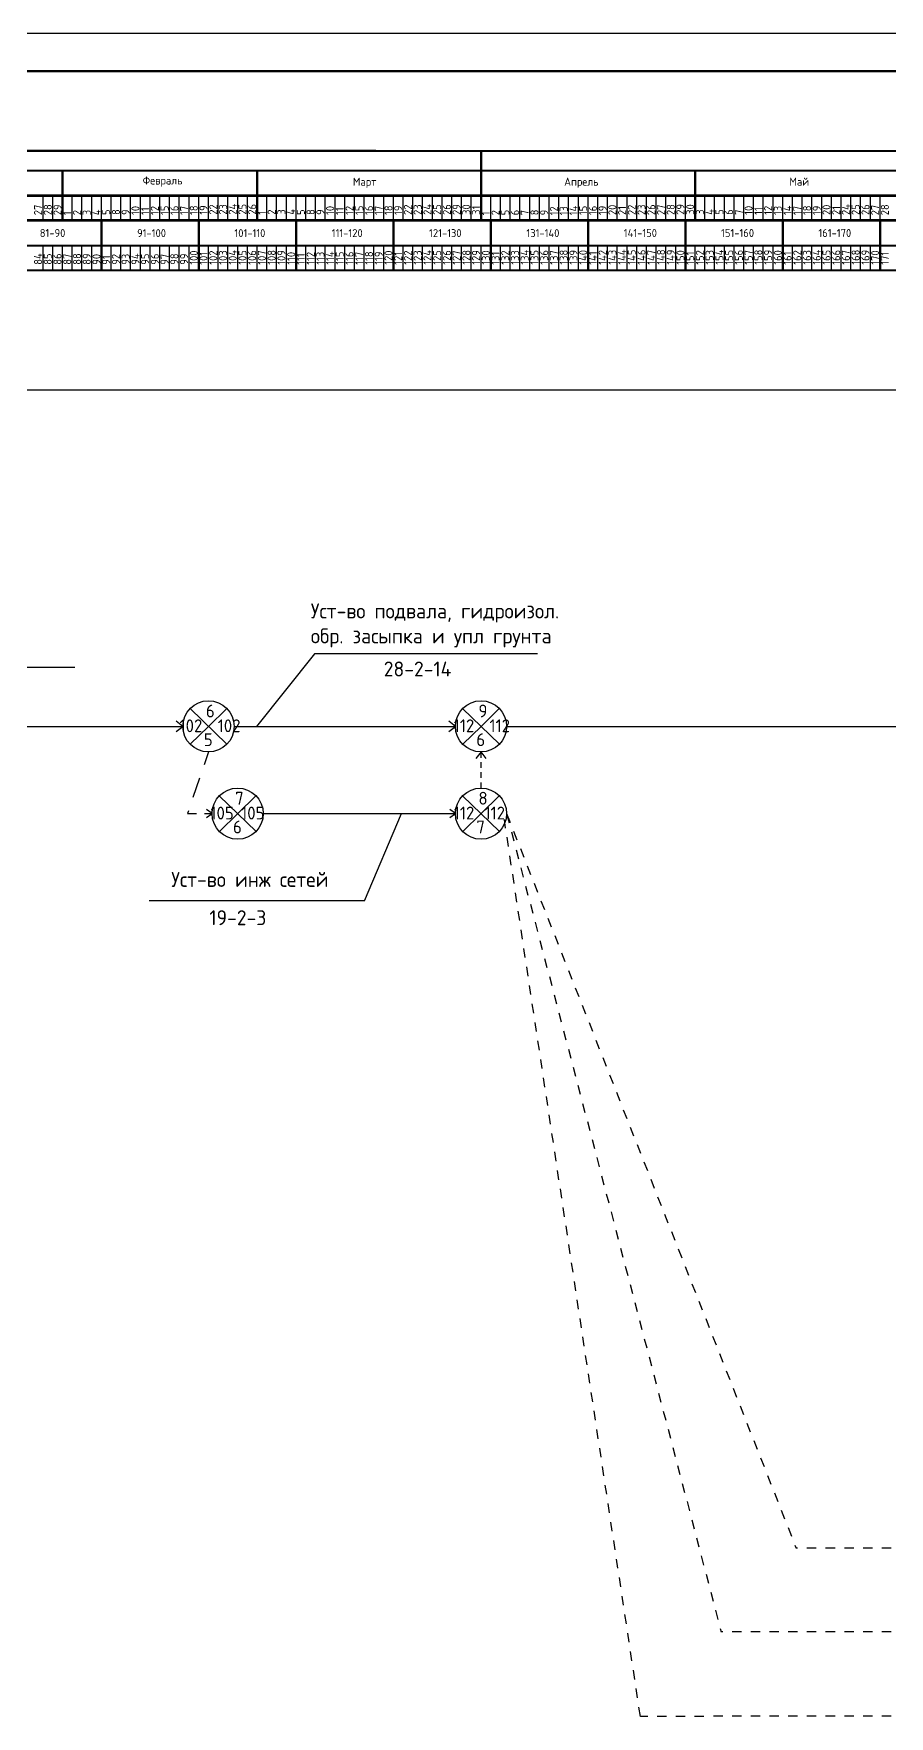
# Model space of a CAD drawing. Header units: millimetres. Extents: x -782 to 10910, y 3841 to 13237.
# Drawn here: x 4216.8 to 4331.1, y 12671.3 to 12896.1 of the extents above; entities that cross this region are included whole.
import ezdxf

# ---------------------------------------------------------------- set-up
doc = ezdxf.new("R2010")
doc.units = ezdxf.units.MM
doc.linetypes.add('JIS_02_0.7', pattern=[1.35, 0.75, -0.6])
doc.linetypes.add('JIS_02_1.2', pattern=[2.5, 1.25, -1.25])
doc.layers.add('05', color=7, linetype='Continuous', lineweight=50)
doc.layers.add('1STAIR2D', color=30, linetype='Continuous')
doc.layers.add('A0-08', color=101, linetype='Continuous')
doc.styles.add('GOST-2.304_Type-B', font='GOST_Common.ttf')

msp = doc.modelspace()

# ---------------------------------------------------------------- linework, layer by layer
at = {"lineweight": 50}
for p, q in [((4276.516436, 12871.121005), (4276.516436, 12880.423568)), ((4220.616901, 12871.137723), (4220.616901, 12877.814343)), ((4246.616712, 12871.09449), (4246.616712, 12877.77111)), ((4305.116247, 12871.125867), (4305.116247, 12877.802487)), ((4276.516436, 12871.213278), (4276.517216, 12874.532947)), ((4225.816436, 12864.503412), (4225.816436, 12871.121005)), ((4238.816436, 12864.488026), (4238.816436, 12871.121005)), ((4251.816436, 12864.472641), (4251.816436, 12871.121005)), ((4264.816436, 12864.472641), (4264.816436, 12871.121005)), ((4277.816436, 12864.488026), (4277.816436, 12871.121005)), ((4290.816436, 12864.488026), (4290.816436, 12871.121005)), ((4303.816436, 12864.488026), (4303.816436, 12871.121005)), ((4316.816436, 12864.488026), (4316.816436, 12871.121005)), ((4329.816436, 12864.495719), (4329.816436, 12871.128698))]:
    msp.add_line(p, q, dxfattribs=at)
at = {"lineweight": 25}
for p, q in [((4218.016877, 12871.031971), (4218.016877, 12874.356154)), ((4218.016901, 12871.105211), (4218.016901, 12874.429393)), ((4219.316901, 12871.07444), (4219.316901, 12874.398622)), ((4220.616814, 12871.111243), (4220.616814, 12874.435425)), ((4220.616901, 12871.043669), (4220.616901, 12874.367852)), ((4223.216814, 12871.111243), (4223.216814, 12874.435425)), ((4223.216839, 12871.105383), (4223.216839, 12874.429566)), ((4224.516814, 12871.111243), (4224.516814, 12874.435425)), ((4225.816814, 12871.080472), (4225.816814, 12874.404654)), ((4225.816839, 12871.105383), (4225.816839, 12874.429566)), ((4227.116814, 12871.049701), (4227.116814, 12874.373883)), ((4227.116839, 12871.105383), (4227.116839, 12874.429566)), ((4228.416839, 12871.074613), (4228.416839, 12874.398795)), ((4229.716751, 12871.128973), (4229.716751, 12874.453155)), ((4229.716839, 12871.043842), (4229.716839, 12874.368024)), ((4232.316751, 12871.128973), (4232.316751, 12874.453155)), ((4232.316775, 12871.123113), (4232.316775, 12874.447295)), ((4233.616751, 12871.128973), (4233.616751, 12874.453155)), ((4234.916751, 12871.098202), (4234.916751, 12874.422384)), ((4234.916775, 12871.123113), (4234.916775, 12874.447295)), ((4236.216751, 12871.067431), (4236.216751, 12874.391613)), ((4236.216775, 12871.123113), (4236.216775, 12874.447295)), ((4237.516775, 12871.092343), (4237.516775, 12874.416525)), ((4238.816688, 12871.129145), (4238.816688, 12874.453327)), ((4238.816775, 12871.061572), (4238.816775, 12874.385754)), ((4241.416688, 12871.129145), (4241.416688, 12874.453327)), ((4241.416712, 12871.140843), (4241.416712, 12874.465025)), ((4242.716688, 12871.129145), (4242.716688, 12874.453327)), ((4244.016688, 12871.098374), (4244.016688, 12874.422557)), ((4244.016712, 12871.140843), (4244.016712, 12874.465025)), ((4245.316688, 12871.067604), (4245.316688, 12874.391786)), ((4245.316712, 12871.140843), (4245.316712, 12874.465025)), ((4246.616712, 12871.110073), (4246.616712, 12874.434255)), ((4247.916625, 12871.146875), (4247.916625, 12874.471057)), ((4247.916712, 12871.079302), (4247.916712, 12874.403484)), ((4250.516625, 12871.146875), (4250.516625, 12874.471057)), ((4250.51665, 12871.141016), (4250.51665, 12874.465198)), ((4251.816625, 12871.146875), (4251.816625, 12874.471057)), ((4253.116625, 12871.116104), (4253.116625, 12874.440287)), ((4253.11665, 12871.141016), (4253.11665, 12874.465198)), ((4254.416625, 12871.085334), (4254.416625, 12874.409516)), ((4254.41665, 12871.141016), (4254.41665, 12874.465198)), ((4255.71665, 12871.110245), (4255.71665, 12874.434427)), ((4257.016562, 12871.164605), (4257.016562, 12874.488787)), ((4257.01665, 12871.079474), (4257.01665, 12874.403657)), ((4259.616562, 12871.164605), (4259.616562, 12874.488787)), ((4259.616587, 12871.158746), (4259.616587, 12874.482928)), ((4260.916562, 12871.164605), (4260.916562, 12874.488787)), ((4262.216562, 12871.133834), (4262.216562, 12874.458017)), ((4262.216587, 12871.158746), (4262.216587, 12874.482928)), ((4263.516562, 12871.103064), (4263.516562, 12874.427246)), ((4263.516587, 12871.158746), (4263.516587, 12874.482928)), ((4264.816587, 12871.127975), (4264.816587, 12874.452157)), ((4266.116499, 12871.164778), (4266.116499, 12874.48896)), ((4268.716499, 12871.164778), (4268.716499, 12874.48896)), ((4270.016499, 12871.164778), (4270.016499, 12874.48896)), ((4271.316499, 12871.134007), (4271.316499, 12874.458189)), ((4272.616499, 12871.103236), (4272.616499, 12874.427418)), ((4275.216436, 12871.182507), (4275.216436, 12874.50669)), ((4277.816436, 12871.090235), (4277.816436, 12874.414417)), ((4280.416436, 12871.090235), (4280.416436, 12874.414417)), ((4281.716436, 12871.090235), (4281.716436, 12874.414417)), ((4283.016436, 12871.059464), (4283.016436, 12874.383646)), ((4284.316436, 12871.028693), (4284.316436, 12874.352876)), ((4286.916373, 12871.090407), (4286.916373, 12874.41459)), ((4289.516373, 12871.090407), (4289.516373, 12874.41459)), ((4290.816373, 12871.090407), (4290.816373, 12874.41459)), ((4292.116373, 12871.059637), (4292.116373, 12874.383819)), ((4293.416373, 12871.028866), (4293.416373, 12874.353048)), ((4296.01631, 12871.108137), (4296.01631, 12874.43232)), ((4298.61631, 12871.108137), (4298.61631, 12874.43232)), ((4299.91631, 12871.108137), (4299.91631, 12874.43232)), ((4301.21631, 12871.077367), (4301.21631, 12874.401549)), ((4302.51631, 12871.046596), (4302.51631, 12874.370778)), ((4305.116247, 12871.125867), (4305.116247, 12874.450049)), ((4307.716247, 12871.125867), (4307.716247, 12874.450049)), ((4309.016247, 12871.125867), (4309.016247, 12874.450049)), ((4310.316247, 12871.095097), (4310.316247, 12874.419279)), ((4311.616247, 12871.064326), (4311.616247, 12874.388508)), ((4314.216184, 12871.12604), (4314.216184, 12874.450222)), ((4316.816184, 12871.12604), (4316.816184, 12874.450222)), ((4318.116184, 12871.12604), (4318.116184, 12874.450222)), ((4319.416184, 12871.095269), (4319.416184, 12874.419451)), ((4320.716184, 12871.064498), (4320.716184, 12874.388681)), ((4323.316121, 12871.14377), (4323.316121, 12874.467952)), ((4325.916121, 12871.14377), (4325.916121, 12874.467952)), ((4327.216121, 12871.182507), (4327.216121, 12874.50669)), ((4327.216121, 12871.182507), (4327.216121, 12874.50669)), ((4327.216121, 12871.14377), (4327.216121, 12874.467952)), ((4328.516121, 12871.112999), (4328.516121, 12874.437181)), ((4329.816121, 12871.090235), (4329.816121, 12874.414417)), ((4329.816121, 12871.090235), (4329.816121, 12874.414417)), ((4329.816121, 12871.082228), (4329.816121, 12874.406411)), ((4218.016436, 12864.503412), (4218.016436, 12867.842979)), ((4219.316436, 12864.503412), (4219.316436, 12867.827594)), ((4219.316436, 12864.503412), (4219.316436, 12867.827594)), ((4220.616436, 12864.503412), (4220.616436, 12867.827594)), ((4220.616436, 12864.503412), (4220.616436, 12867.827594)), ((4221.916436, 12864.503412), (4221.916436, 12867.842979)), ((4223.216436, 12864.503412), (4223.216436, 12867.827594)), ((4223.216436, 12864.503412), (4223.216436, 12867.827594)), ((4224.516436, 12864.503412), (4224.516436, 12867.827594)), ((4224.516436, 12864.503412), (4224.516436, 12867.827594)), ((4227.116436, 12864.488026), (4227.116436, 12867.812209)), ((4227.116436, 12864.488026), (4227.116436, 12867.812209)), ((4228.416436, 12864.488026), (4228.416436, 12867.812209)), ((4228.416436, 12864.488026), (4228.416436, 12867.812209)), ((4229.716436, 12864.488026), (4229.716436, 12867.827594)), ((4231.016436, 12864.472641), (4231.016436, 12867.796823)), ((4231.016436, 12864.472641), (4231.016436, 12867.796823)), ((4232.316436, 12864.472641), (4232.316436, 12867.796823)), ((4232.316436, 12864.472641), (4232.316436, 12867.796823)), ((4233.616436, 12864.472641), (4233.616436, 12867.812209)), ((4234.916436, 12864.488026), (4234.916436, 12867.812209)), ((4234.916436, 12864.488026), (4234.916436, 12867.812209)), ((4236.216436, 12864.488026), (4236.216436, 12867.812209)), ((4236.216436, 12864.488026), (4236.216436, 12867.812209)), ((4237.516436, 12864.488026), (4237.516436, 12867.827594)), ((4238.816436, 12864.488026), (4238.816436, 12867.812209)), ((4240.116436, 12864.488026), (4240.116436, 12867.812209)), ((4240.116436, 12864.488026), (4240.116436, 12867.812209)), ((4241.416436, 12864.488026), (4241.416436, 12867.827594)), ((4242.716436, 12864.488026), (4242.716436, 12867.812209)), ((4242.716436, 12864.488026), (4242.716436, 12867.812209)), ((4244.016436, 12864.488026), (4244.016436, 12867.812209)), ((4244.016436, 12864.488026), (4244.016436, 12867.812209)), ((4245.316436, 12864.488026), (4245.316436, 12867.827594)), ((4246.616436, 12864.488026), (4246.616436, 12867.812209)), ((4246.616436, 12864.488026), (4246.616436, 12867.812209)), ((4247.916436, 12864.488026), (4247.916436, 12867.812209)), ((4247.916436, 12864.488026), (4247.916436, 12867.812209)), ((4249.216436, 12864.488026), (4249.216436, 12867.827594)), ((4250.516436, 12864.472641), (4250.516436, 12867.796823)), ((4250.516436, 12864.472641), (4250.516436, 12867.796823)), ((4251.816436, 12864.472641), (4251.816436, 12867.796823)), ((4253.116436, 12864.472641), (4253.116436, 12867.812209)), ((4254.416436, 12864.457256), (4254.416436, 12867.781438)), ((4254.416436, 12864.457256), (4254.416436, 12867.781438)), ((4255.716436, 12864.457256), (4255.716436, 12867.781438)), ((4255.716436, 12864.457256), (4255.716436, 12867.781438)), ((4257.016436, 12864.457256), (4257.016436, 12867.796823)), ((4258.316436, 12864.472641), (4258.316436, 12867.796823)), ((4258.316436, 12864.472641), (4258.316436, 12867.796823)), ((4259.616436, 12864.472641), (4259.616436, 12867.796823)), ((4259.616436, 12864.472641), (4259.616436, 12867.796823)), ((4260.916436, 12864.472641), (4260.916436, 12867.812209)), ((4262.216436, 12864.472641), (4262.216436, 12867.796823)), ((4262.216436, 12864.472641), (4262.216436, 12867.796823)), ((4263.516436, 12864.472641), (4263.516436, 12867.796823)), ((4263.516436, 12864.472641), (4263.516436, 12867.796823)), ((4266.116436, 12864.472641), (4266.116436, 12867.796823)), ((4266.116436, 12864.472641), (4266.116436, 12867.796823)), ((4267.416436, 12864.472641), (4267.416436, 12867.796823)), ((4267.416436, 12864.472641), (4267.416436, 12867.796823)), ((4268.716436, 12864.472641), (4268.716436, 12867.812209)), ((4270.016436, 12864.472641), (4270.016436, 12867.796823)), ((4270.016436, 12864.472641), (4270.016436, 12867.796823)), ((4271.316436, 12864.472641), (4271.316436, 12867.796823)), ((4271.316436, 12864.472641), (4271.316436, 12867.796823)), ((4272.616436, 12864.472641), (4272.616436, 12867.812209)), ((4273.916436, 12864.503412), (4273.916436, 12867.827594)), ((4273.916436, 12864.503412), (4273.916436, 12867.827594)), ((4275.216436, 12864.503412), (4275.216436, 12867.827594)), ((4275.216436, 12864.503412), (4275.216436, 12867.827594)), ((4276.516436, 12864.503412), (4276.516436, 12867.842979)), ((4277.816436, 12864.488026), (4277.816436, 12867.812209)), ((4279.116436, 12864.488026), (4279.116436, 12867.812209)), ((4279.116436, 12864.488026), (4279.116436, 12867.812209)), ((4280.416436, 12864.488026), (4280.416436, 12867.827594)), ((4281.716436, 12864.503412), (4281.716436, 12867.827594)), ((4281.716436, 12864.503412), (4281.716436, 12867.827594)), ((4283.016436, 12864.503412), (4283.016436, 12867.827594)), ((4283.016436, 12864.503412), (4283.016436, 12867.827594)), ((4284.316436, 12864.503412), (4284.316436, 12867.842979)), ((4285.616436, 12864.503412), (4285.616436, 12867.827594)), ((4285.616436, 12864.503412), (4285.616436, 12867.827594)), ((4286.916436, 12864.503412), (4286.916436, 12867.827594)), ((4286.916436, 12864.503412), (4286.916436, 12867.827594)), ((4288.216436, 12864.503412), (4288.216436, 12867.842979)), ((4289.516436, 12864.503412), (4289.516436, 12867.827594)), ((4289.516436, 12864.503412), (4289.516436, 12867.827594)), ((4290.816436, 12864.503412), (4290.816436, 12867.827594)), ((4290.816436, 12864.503412), (4290.816436, 12867.827594)), ((4292.116436, 12864.503412), (4292.116436, 12867.842979)), ((4293.416436, 12864.503412), (4293.416436, 12867.827594)), ((4293.416436, 12864.503412), (4293.416436, 12867.827594)), ((4294.716436, 12864.503412), (4294.716436, 12867.827594)), ((4294.716436, 12864.503412), (4294.716436, 12867.827594)), ((4296.016436, 12864.503412), (4296.016436, 12867.842979)), ((4297.316436, 12864.503412), (4297.316436, 12867.827594)), ((4297.316436, 12864.503412), (4297.316436, 12867.827594)), ((4298.616436, 12864.503412), (4298.616436, 12867.827594)), ((4298.616436, 12864.503412), (4298.616436, 12867.827594)), ((4299.916436, 12864.503412), (4299.916436, 12867.842979)), ((4301.216436, 12864.488026), (4301.216436, 12867.812209)), ((4301.216436, 12864.488026), (4301.216436, 12867.812209)), ((4302.516436, 12864.488026), (4302.516436, 12867.812209)), ((4302.516436, 12864.488026), (4302.516436, 12867.812209)), ((4303.816436, 12864.488026), (4303.816436, 12867.827594)), ((4305.116436, 12864.503412), (4305.116436, 12867.827594)), ((4305.116436, 12864.503412), (4305.116436, 12867.827594)), ((4306.416436, 12864.503412), (4306.416436, 12867.827594)), ((4306.416436, 12864.503412), (4306.416436, 12867.827594)), ((4307.716436, 12864.503412), (4307.716436, 12867.842979)), ((4309.016436, 12864.503412), (4309.016436, 12867.827594)), ((4309.016436, 12864.503412), (4309.016436, 12867.827594)), ((4310.316436, 12864.503412), (4310.316436, 12867.827594)), ((4310.316436, 12864.503412), (4310.316436, 12867.827594)), ((4311.616436, 12864.503412), (4311.616436, 12867.842979)), ((4312.916436, 12864.503412), (4312.916436, 12867.827594)), ((4312.916436, 12864.503412), (4312.916436, 12867.827594)), ((4314.216436, 12864.503412), (4314.216436, 12867.827594)), ((4314.216436, 12864.503412), (4314.216436, 12867.827594)), ((4315.516436, 12864.503412), (4315.516436, 12867.842979)), ((4316.816436, 12864.503412), (4316.816436, 12867.827594)), ((4316.816436, 12864.503412), (4316.816436, 12867.827594)), ((4318.116436, 12864.503412), (4318.116436, 12867.827594)), ((4318.116436, 12864.503412), (4318.116436, 12867.827594)), ((4319.416436, 12864.503412), (4319.416436, 12867.842979)), ((4320.716436, 12864.488026), (4320.716436, 12867.812209)), ((4320.716436, 12864.488026), (4320.716436, 12867.812209)), ((4322.016436, 12864.488026), (4322.016436, 12867.812209)), ((4322.016436, 12864.488026), (4322.016436, 12867.812209)), ((4323.316436, 12864.488026), (4323.316436, 12867.827594)), ((4324.616436, 12864.472641), (4324.616436, 12867.796823)), ((4324.616436, 12864.472641), (4324.616436, 12867.796823)), ((4325.916436, 12864.472641), (4325.916436, 12867.796823)), ((4325.916436, 12864.472641), (4325.916436, 12867.796823)), ((4327.216436, 12864.472641), (4327.216436, 12867.812209)), ((4328.516436, 12864.488026), (4328.516436, 12867.812209)), ((4328.516436, 12864.488026), (4328.516436, 12867.812209)), ((4329.816436, 12864.488026), (4329.816436, 12867.812209)), ((4329.816436, 12864.488026), (4329.816436, 12867.812209)), ((4254.292903, 12813.238308), (4246.535655, 12803.565377)), ((4284.057122, 12813.238308), (4254.292903, 12813.238308)), ((4222.269697, 12811.446417), (4189.688298, 12811.446417)), ((4236.696491, 12803.565377), (4235.810901, 12804.244553)), ((4273.096491, 12803.565377), (4272.210901, 12804.244553)), ((4235.810901, 12802.865098), (4236.696491, 12803.565377)), ((4272.210901, 12802.865098), (4273.096491, 12803.565377)), ((4279.936381, 12803.565377), (4520.096491, 12803.565377)), ((4276.516436, 12800.145432), (4275.83726, 12799.259843)), ((4277.216716, 12799.259843), (4276.516436, 12800.145432)), ((4240.586639, 12791.910255), (4239.831242, 12792.447546)), ((4239.848229, 12791.375296), (4240.586639, 12791.910255)), ((4260.960898, 12780.254853), (4265.917828, 12791.910269)), ((4273.086639, 12791.910255), (4272.331242, 12792.447546)), ((4272.348229, 12791.375296), (4273.086639, 12791.910255)), ((4260.960898, 12780.254853), (4232.19304, 12780.254853))]:
    msp.add_line(p, q, dxfattribs=at)
at = {"lineweight": -3}
for p, q in [((4219.316814, 12871.142013), (4219.316751, 12874.46854)), ((4221.916838, 12871.153711), (4221.916775, 12874.480238)), ((4221.916814, 12871.142013), (4221.917594, 12874.461682)), ((4224.516839, 12871.136154), (4224.517619, 12874.455823)), ((4228.416751, 12871.159743), (4228.416688, 12874.48627)), ((4231.016775, 12871.153884), (4231.016712, 12874.480411)), ((4231.016751, 12871.159743), (4231.017531, 12874.479412)), ((4233.616775, 12871.153884), (4233.617556, 12874.473553)), ((4237.516688, 12871.177473), (4237.516625, 12874.504)), ((4237.516776, 12871.166925), (4237.517556, 12874.486593)), ((4240.116712, 12871.171614), (4240.116649, 12874.498141)), ((4240.116688, 12871.159916), (4240.117468, 12874.479584)), ((4242.716712, 12871.171614), (4242.717493, 12874.491283)), ((4246.616625, 12871.177646), (4246.616562, 12874.504173)), ((4249.216649, 12871.189344), (4249.216586, 12874.515871)), ((4249.216625, 12871.177646), (4249.217405, 12874.497314)), ((4250.51665, 12871.202557), (4250.51743, 12874.522226)), ((4251.81665, 12871.171786), (4251.81743, 12874.491455)), ((4255.716562, 12871.195376), (4255.716499, 12874.521903)), ((4258.316587, 12871.189516), (4258.316524, 12874.516043)), ((4258.316562, 12871.195376), (4258.317342, 12874.515044)), ((4260.916587, 12871.189516), (4260.917367, 12874.509185)), ((4263.516587, 12871.171959), (4263.517367, 12874.491628)), ((4264.816499, 12871.213106), (4264.816436, 12874.539632)), ((4267.416499, 12871.195548), (4267.41728, 12874.515217)), ((4273.916436, 12871.213278), (4273.916373, 12874.539805)), ((4279.116436, 12871.121005), (4279.117216, 12874.440674)), ((4285.616373, 12871.138735), (4285.61631, 12874.465262)), ((4288.216373, 12871.121178), (4288.217154, 12874.440847)), ((4294.71631, 12871.138908), (4294.716247, 12874.465435)), ((4297.31631, 12871.138908), (4297.317091, 12874.458577)), ((4301.216311, 12871.151949), (4301.217091, 12874.471617)), ((4303.816247, 12871.156638), (4303.816184, 12874.483165)), ((4306.416247, 12871.156638), (4306.417028, 12874.476307)), ((4312.916184, 12871.174368), (4312.916121, 12874.500895)), ((4314.216184, 12871.187581), (4314.216965, 12874.50725)), ((4315.516184, 12871.15681), (4315.516965, 12874.476479)), ((4322.016121, 12871.17454), (4322.016058, 12874.501067)), ((4324.616121, 12871.17454), (4324.616902, 12874.494209)), ((4327.216122, 12871.156983), (4327.216902, 12874.476652)), ((4328.516121, 12871.213278), (4328.516902, 12874.532947)), ((4328.516121, 12871.213278), (4328.516902, 12874.532947)), ((4686.537449, 12848.485691), (4149.116436, 12848.445611)), ((4185.036381, 12803.565377), (4236.696491, 12803.565377)), ((4243.536381, 12803.565377), (4273.096491, 12803.565377)), ((4240.116436, 12800.145432), (4239.528549, 12798.447178)), ((4238.921376, 12796.663334), (4238.032474, 12794.051784)), ((4237.435056, 12792.296602), (4237.303554, 12791.910255)), ((4237.303554, 12791.910255), (4238.524785, 12791.910255)), ((4239.583435, 12791.910255), (4240.586639, 12791.910255)), ((4247.436381, 12791.910269), (4273.08662, 12791.910269))]:
    msp.add_line(p, q, dxfattribs=at)
at = {"linetype": 'JIS_02_0.7', "lineweight": 25}
msp.add_line((4276.516436, 12795.330214), (4276.516436, 12800.145432), dxfattribs=at)
at = {"linetype": 'JIS_02_1.2', "lineweight": -3}
for p, q in [((4297.800819, 12671.342801), (4279.63177, 12791.135024)), ((4279.936381, 12791.910269), (4318.618128, 12693.784467)), ((4279.936381, 12791.910269), (4308.585679, 12682.643843)), ((4551.296491, 12693.784467), (4318.618128, 12693.784467)), ((4551.296513, 12682.681621), (4308.585679, 12682.643843)), ((4551.296491, 12671.39239), (4297.800819, 12671.342801))]:
    msp.add_line(p, q, dxfattribs=at)
at = {"layer": '05'}
msp.add_line((4133.382876, 12880.423568), (4262.466533, 12880.423568), dxfattribs=at)
at = {"layer": '1STAIR2D', "color": 0}
msp.add_line((4867.747635, 12896.089018), (4027.747635, 12896.089018), dxfattribs=at)
at = {"layer": '1STAIR2D', "color": 0, "lineweight": 100}
msp.add_line((4862.747635, 12891.089018), (4047.747635, 12891.089018), dxfattribs=at)
at = {"layer": 'A0-08', "color": 0, "lineweight": 40}
for p, q in [((4108.816436, 12880.423568), (4849.816436, 12880.423568)), ((4108.816436, 12880.423568), (4849.816436, 12880.423568)), ((4133.382876, 12880.423568), (4849.816436, 12880.423568)), ((4162.30183, 12880.423568), (4849.816436, 12880.423568)), ((4100.152279, 12877.802487), (4849.816436, 12877.802487)), ((4100.152279, 12877.802487), (4849.816436, 12877.802487)), ((4108.816436, 12877.802487), (4849.816436, 12877.802487)), ((4100.152279, 12874.461746), (4849.816436, 12874.475958)), ((4100.152279, 12874.461746), (4371.450749, 12874.429802)), ((4108.818409, 12874.532947), (4849.818409, 12874.532947)), ((4100.152279, 12871.121005), (4849.816436, 12871.121005)), ((4108.817628, 12871.213278), (4849.817628, 12871.213278)), ((4100.152279, 12867.812209), (4371.450749, 12867.812209)), ((4108.816436, 12867.812209), (4849.816436, 12867.812209)), ((4203.099002, 12867.812209), (4849.816436, 12867.827594)), ((4100.152279, 12864.518797), (4849.816436, 12864.518797)), ((4108.816436, 12864.518797), (4849.816436, 12864.518797))]:
    msp.add_line(p, q, dxfattribs=at)
at = {"layer": 'A0-08', "color": 0, "lineweight": 25}
for p, q in [((4100.152279, 12871.121005), (4404.641687, 12871.121005)), ((4100.152279, 12867.812209), (4371.450749, 12867.812209)), ((4127.626134, 12864.518797), (4404.641687, 12864.518797)), ((4127.626134, 12864.503412), (4404.641687, 12864.503412)), ((4135.377068, 12864.518797), (4404.641687, 12864.518797)), ((4135.377068, 12864.503412), (4404.641687, 12864.503412)), ((4163.089116, 12864.518797), (4404.641687, 12864.518797)), ((4163.089116, 12864.518797), (4404.641687, 12864.518797)), ((4163.089116, 12864.503412), (4404.641687, 12864.503412)), ((4163.089116, 12864.503412), (4404.641687, 12864.503412)), ((4203.099002, 12864.518797), (4404.641687, 12864.518797)), ((4203.099002, 12864.503412), (4404.641687, 12864.503412)), ((4218.254679, 12864.518797), (4259.29402, 12864.518797)), ((4218.254679, 12864.503412), (4259.29402, 12864.503412)), ((4255.635832, 12864.518797), (4256.490818, 12864.518797)), ((4255.635832, 12864.503412), (4256.490818, 12864.503412)), ((4237.656629, 12805.941377), (4242.576243, 12801.189378)), ((4240.116436, 12803.565377), (4242.560014, 12805.958064)), ((4274.056629, 12805.941377), (4278.976243, 12801.189378)), ((4276.516436, 12803.565377), (4278.960014, 12805.958064)), ((4237.672858, 12801.172691), (4240.116436, 12803.565377)), ((4274.072858, 12801.172691), (4276.516436, 12803.565377)), ((4241.556629, 12794.286269), (4246.476243, 12789.53427)), ((4244.016436, 12791.910269), (4246.460014, 12794.302956)), ((4274.056629, 12794.286269), (4278.976243, 12789.53427)), ((4276.516436, 12791.910269), (4278.960014, 12794.302956)), ((4241.572858, 12789.517583), (4244.016436, 12791.910269)), ((4274.072858, 12789.517583), (4276.516436, 12791.910269))]:
    msp.add_line(p, q, dxfattribs=at)
for centre in [(4240.116436, 12803.565377), (4276.516436, 12803.565377), (4244.016436, 12791.910269), (4276.516436, 12791.910269)]:
    msp.add_circle(centre, 3.419945, dxfattribs=at)

# ---------------------------------------------------------------- texts
at = {"layer": 'A0-08', "color": 0, "lineweight": 25, "style": 'GOST-2.304_Type-B'}
for s, p in [('Февраль', (4231.325404, 12875.939209)), ('Март', (4259.401046, 12875.775674)), ('Апрель', (4287.623011, 12875.78355)), ('Май', (4317.695505, 12875.780212)), ('81-90', (4217.581106, 12868.926701)), ('91-100', (4230.581106, 12868.911315)), ('101-110', (4243.581106, 12868.911315)), ('111-120', (4256.581106, 12868.911315)), ('121-130', (4269.581106, 12868.911315)), ('131-140', (4282.581106, 12868.911315)), ('141-150', (4295.581106, 12868.926701)), ('151-160', (4308.581106, 12868.926701)), ('161-170', (4321.581106, 12868.926701))]:
    msp.add_text(s, height=1.0687328, dxfattribs=at).set_placement(p)
for s, height, p in [('27', 1.0687328, (4217.890144, 12871.840663)), ('28', 1.0687328, (4219.190144, 12871.840663)), ('29', 1.0687328, (4220.490144, 12871.840663)), ('1', 1.068733, (4221.790144, 12871.840663)), ('2', 1.068733, (4223.090144, 12871.840663)), ('3', 1.068733, (4224.390144, 12871.840663)), ('4', 1.068733, (4225.690144, 12871.840663)), ('5', 1.068733, (4226.990081, 12871.871434)), ('8', 1.068733, (4228.290081, 12871.871434)), ('9', 1.068733, (4229.590081, 12871.871434)), ('10', 1.0687328, (4230.890081, 12871.871434)), ('11', 1.0687328, (4232.190081, 12871.871434)), ('12', 1.0687328, (4233.490081, 12871.871434)), ('15', 1.0687328, (4234.790081, 12871.871434)), ('16', 1.0687328, (4236.090081, 12871.871434)), ('17', 1.0687328, (4237.390081, 12871.871434)), ('18', 1.0687328, (4238.690081, 12871.871434)), ('19', 1.0687328, (4239.989955, 12871.907066)), ('22', 1.0687328, (4241.289955, 12871.907066)), ('23', 1.0687328, (4242.589955, 12871.907066)), ('24', 1.0687328, (4243.889955, 12871.907066)), ('25', 1.0687328, (4245.189955, 12871.907066)), ('26', 1.0687328, (4246.489955, 12871.907066)), ('1', 1.068733, (4247.789955, 12871.907066)), ('2', 1.068733, (4249.089955, 12871.907066)), ('3', 1.068733, (4250.389955, 12871.907066)), ('4', 1.068733, (4251.689955, 12871.907066)), ('5', 1.068733, (4252.989893, 12871.876468)), ('8', 1.068733, (4254.289893, 12871.876468)), ('9', 1.068733, (4255.589893, 12871.876468)), ('10', 1.0687328, (4256.889893, 12871.876468)), ('11', 1.0687328, (4258.189893, 12871.876468)), ('12', 1.0687328, (4259.489893, 12871.876468)), ('15', 1.0687328, (4260.789893, 12871.876468)), ('16', 1.0687328, (4262.089893, 12871.876468)), ('17', 1.0687328, (4263.389893, 12871.876468)), ('18', 1.0687328, (4264.689893, 12871.876468)), ('19', 1.0687328, (4265.989854, 12871.876468)), ('22', 1.0687328, (4267.289854, 12871.876468)), ('23', 1.0687328, (4268.589854, 12871.876468)), ('24', 1.0687328, (4269.889854, 12871.876468)), ('25', 1.0687328, (4271.189854, 12871.876468)), ('26', 1.0687328, (4272.489854, 12871.876468)), ('29', 1.0687328, (4273.789854, 12871.876468)), ('30', 1.0687328, (4275.089854, 12871.876468)), ('31', 1.0687328, (4276.389679, 12871.887189)), ('1', 1.068733, (4277.689679, 12871.825687)), ('2', 1.068733, (4278.989679, 12871.825687)), ('5', 1.068733, (4280.289679, 12871.825687)), ('6', 1.068733, (4281.589679, 12871.825687)), ('7', 1.068733, (4282.889679, 12871.825687)), ('8', 1.068733, (4284.189679, 12871.825687)), ('9', 1.068733, (4285.489679, 12871.825687)), ('12', 1.0687328, (4286.789679, 12871.825687)), ('13', 1.0687328, (4288.089679, 12871.825687)), ('14', 1.0687328, (4289.389679, 12871.825687)), ('15', 1.0687328, (4290.689616, 12871.856458)), ('16', 1.0687328, (4291.989616, 12871.856458)), ('19', 1.0687328, (4293.289616, 12871.856458)), ('20', 1.0687328, (4294.589616, 12871.856458)), ('21', 1.0687328, (4295.889616, 12871.856458)), ('22', 1.0687328, (4297.189616, 12871.856458)), ('23', 1.0687328, (4298.489616, 12871.856458)), ('26', 1.0687328, (4299.789616, 12871.856458)), ('27', 1.0687328, (4301.089616, 12871.856458)), ('28', 1.0687328, (4302.389616, 12871.856458)), ('29', 1.0687328, (4303.68949, 12871.892091)), ('30', 1.0687328, (4304.98949, 12871.892091)), ('3', 1.068733, (4306.28949, 12871.892091)), ('4', 1.068733, (4307.58949, 12871.892091)), ('5', 1.068733, (4308.88949, 12871.892091)), ('6', 1.068733, (4310.18949, 12871.892091)), ('7', 1.068733, (4311.48949, 12871.892091)), ('10', 1.0687328, (4312.78949, 12871.892091)), ('11', 1.0687328, (4314.08949, 12871.892091)), ('12', 1.0687328, (4315.38949, 12871.892091)), ('13', 1.0687328, (4316.689427, 12871.861492)), ('14', 1.0687328, (4317.989427, 12871.861492)), ('17', 1.0687328, (4319.289427, 12871.861492)), ('18', 1.0687328, (4320.589427, 12871.861492)), ('19', 1.0687328, (4321.889427, 12871.861492)), ('20', 1.0687328, (4323.189427, 12871.861492)), ('21', 1.0687328, (4324.489427, 12871.861492)), ('24', 1.0687328, (4325.789427, 12871.861492)), ('25', 1.0687328, (4327.089427, 12871.861492)), ('26', 1.0687328, (4328.389427, 12871.861492)), ('27', 1.0687328, (4329.689364, 12871.825687)), ('28', 1.0687328, (4330.989364, 12871.825687)), ('84', 1.0687328, (4217.889679, 12865.223479)), ('100', 1.0687328, (4238.689679, 12865.223479)), ('101', 1.0687328, (4239.989679, 12865.223479)), ('102', 1.0687328, (4241.289679, 12865.223479)), ('103', 1.0687328, (4242.589679, 12865.223479)), ('104', 1.0687328, (4243.889679, 12865.223479)), ('105', 1.0687328, (4245.189679, 12865.223479)), ('106', 1.0687328, (4246.489679, 12865.223479)), ('107', 1.0687328, (4247.789679, 12865.223479)), ('108', 1.0687328, (4249.089679, 12865.223479)), ('109', 1.0687328, (4250.389679, 12865.223479)), ('110', 1.0687328, (4251.689679, 12865.223479)), ('112', 1.0687328, (4254.289679, 12865.223479)), ('113', 1.0687328, (4255.589679, 12865.223479)), ('114', 1.0687328, (4256.889679, 12865.223479)), ('115', 1.0687328, (4258.189679, 12865.223479)), ('116', 1.0687328, (4259.489679, 12865.223479)), ('117', 1.0687328, (4260.789679, 12865.223479)), ('118', 1.0687328, (4262.089679, 12865.223479)), ('119', 1.0687328, (4263.389679, 12865.223479)), ('120', 1.0687328, (4264.689679, 12865.223479)), ('121', 1.0687328, (4265.989679, 12865.223479)), ('122', 1.0687328, (4267.289679, 12865.223479)), ('123', 1.0687328, (4268.589679, 12865.223479)), ('124', 1.0687328, (4269.889679, 12865.223479)), ('125', 1.0687328, (4271.189679, 12865.223479)), ('126', 1.0687328, (4272.489679, 12865.223479)), ('127', 1.0687328, (4273.789679, 12865.223479)), ('128', 1.0687328, (4275.089679, 12865.223479)), ('129', 1.0687328, (4276.389679, 12865.223479)), ('130', 1.0687328, (4277.689679, 12865.223479)), ('131', 1.0687328, (4278.989679, 12865.223479)), ('132', 1.0687328, (4280.289679, 12865.223479)), ('133', 1.0687328, (4281.589679, 12865.223479)), ('134', 1.0687328, (4282.889679, 12865.223479)), ('135', 1.0687328, (4284.189679, 12865.223479)), ('136', 1.0687328, (4285.489679, 12865.223479)), ('137', 1.0687328, (4286.789679, 12865.223479)), ('138', 1.0687328, (4288.089679, 12865.223479)), ('139', 1.0687328, (4289.389679, 12865.223479)), ('140', 1.0687328, (4290.689679, 12865.223479)), ('141', 1.0687328, (4291.989679, 12865.223479)), ('142', 1.0687328, (4293.289679, 12865.223479)), ('143', 1.0687328, (4294.589679, 12865.223479)), ('144', 1.0687328, (4295.889679, 12865.223479)), ('145', 1.0687328, (4297.189679, 12865.223479)), ('146', 1.0687328, (4298.489679, 12865.223479)), ('147', 1.0687328, (4299.789679, 12865.223479)), ('148', 1.0687328, (4301.089679, 12865.223479)), ('149', 1.0687328, (4302.389679, 12865.223479)), ('150', 1.0687328, (4303.689679, 12865.223479)), ('151', 1.0687328, (4304.989679, 12865.223479)), ('152', 1.0687328, (4306.289679, 12865.223479)), ('153', 1.0687328, (4307.589679, 12865.223479)), ('154', 1.0687328, (4308.889679, 12865.223479)), ('155', 1.0687328, (4310.189679, 12865.223479)), ('156', 1.0687328, (4311.489679, 12865.223479)), ('157', 1.0687328, (4312.789679, 12865.223479)), ('158', 1.0687328, (4314.089679, 12865.223479)), ('159', 1.0687328, (4315.389679, 12865.223479)), ('160', 1.0687328, (4316.689679, 12865.223479)), ('161', 1.0687328, (4317.989679, 12865.223479)), ('162', 1.0687328, (4319.289679, 12865.223479)), ('163', 1.0687328, (4320.589679, 12865.223479)), ('164', 1.0687328, (4321.889679, 12865.223479)), ('165', 1.0687328, (4323.189679, 12865.223479)), ('166', 1.0687328, (4324.489679, 12865.223479)), ('167', 1.0687328, (4325.789679, 12865.223479)), ('168', 1.0687328, (4327.089679, 12865.223479)), ('169', 1.0687328, (4328.389679, 12865.223479)), ('170', 1.0687328, (4329.689679, 12865.223479)), ('171', 1.0687328, (4330.989679, 12865.223479)), ('85', 1.0687328, (4219.189679, 12865.223479)), ('86', 1.0687328, (4220.489679, 12865.223479)), ('87', 1.0687328, (4221.789679, 12865.223479)), ('88', 1.0687328, (4223.089679, 12865.223479)), ('89', 1.0687328, (4224.389679, 12865.223479)), ('90', 1.0687328, (4225.689679, 12865.223479)), ('91', 1.0687328, (4226.989679, 12865.223479)), ('92', 1.0687328, (4228.289679, 12865.223479)), ('93', 1.0687328, (4229.589679, 12865.223479)), ('94', 1.0687328, (4230.889679, 12865.223479)), ('95', 1.0687328, (4232.189679, 12865.223479)), ('96', 1.0687328, (4233.489679, 12865.223479)), ('97', 1.0687328, (4234.789679, 12865.223479)), ('98', 1.0687328, (4236.089679, 12865.223479)), ('99', 1.0687328, (4237.389679, 12865.223479)), ('111', 1.0687328, (4252.989679, 12865.223479))]:
    msp.add_text(s, height=height, rotation=90, dxfattribs=at).set_placement(p)
at = {"layer": 'A0-08', "color": 0, "char_height": 2, "attachment_point": 1, "style": 'GOST-2.304_Type-B'}
for s, width, insert in [('Уст-во подвала, гидроизол.\\Pобр. засыпка и упл грунта', 89.47389981, (4253.782687, 12819.985662)), ('Уст-во инж сетей', 61.19444274, (4235.146251, 12784.121826))]:
    msp.add_mtext_dynamic_manual_height_columns(s, width=width, gutter_width=12.5, heights=[0], dxfattribs=dict(at, insert=insert))
at = {"layer": 'A0-08', "color": 0, "lineweight": 25, "attachment_point": 1, "style": 'GOST-2.304_Type-B'}
for s, width, insert, char_height in [('28-2-14', 2.49875162, (4263.523102, 12812.229327), 2), ('6', 2.49875162, (4239.772674, 12806.47917), 1.709973), ('9', 2.49875162, (4276.172674, 12806.47917), 1.709973), ('102', 2.49875162, (4236.248121, 12804.500104), 1.7099725), ('102', 2.65436947, (4241.347115, 12804.500104), 1.7099725), ('112', 5.48586317, (4272.86726, 12804.500104), 1.7099725), ('112', 2.65436947, (4277.641783, 12804.500104), 1.7099725), ('5', 2.49875162, (4239.49427, 12802.64255), 1.709973), ('6', 2.49875162, (4275.89427, 12802.64255), 1.709973), ('7', 2.49875162, (4243.672674, 12794.824062), 1.709973), ('8', 2.49875162, (4276.172674, 12794.824062), 1.709973), ('105', 2.49875162, (4240.372598, 12792.844996), 1.7099725), ('105', 2.65436947, (4244.477401, 12792.844996), 1.7099725), ('112', 2.49875162, (4272.872598, 12792.844996), 1.7099725), ('112', 2.65436947, (4276.977401, 12792.844996), 1.7099725), ('6', 2.49875162, (4243.39427, 12790.987442), 1.709973), ('7', 2.49875162, (4275.89427, 12790.987442), 1.709973), ('19-2-3', 16.29284349, (4240.241202, 12779.008885), 2)]:
    msp.add_mtext_dynamic_manual_height_columns(s, width=width, gutter_width=12.5, heights=[0], dxfattribs=dict(at, insert=insert, char_height=char_height))

doc.saveas('drawing.dxf')
